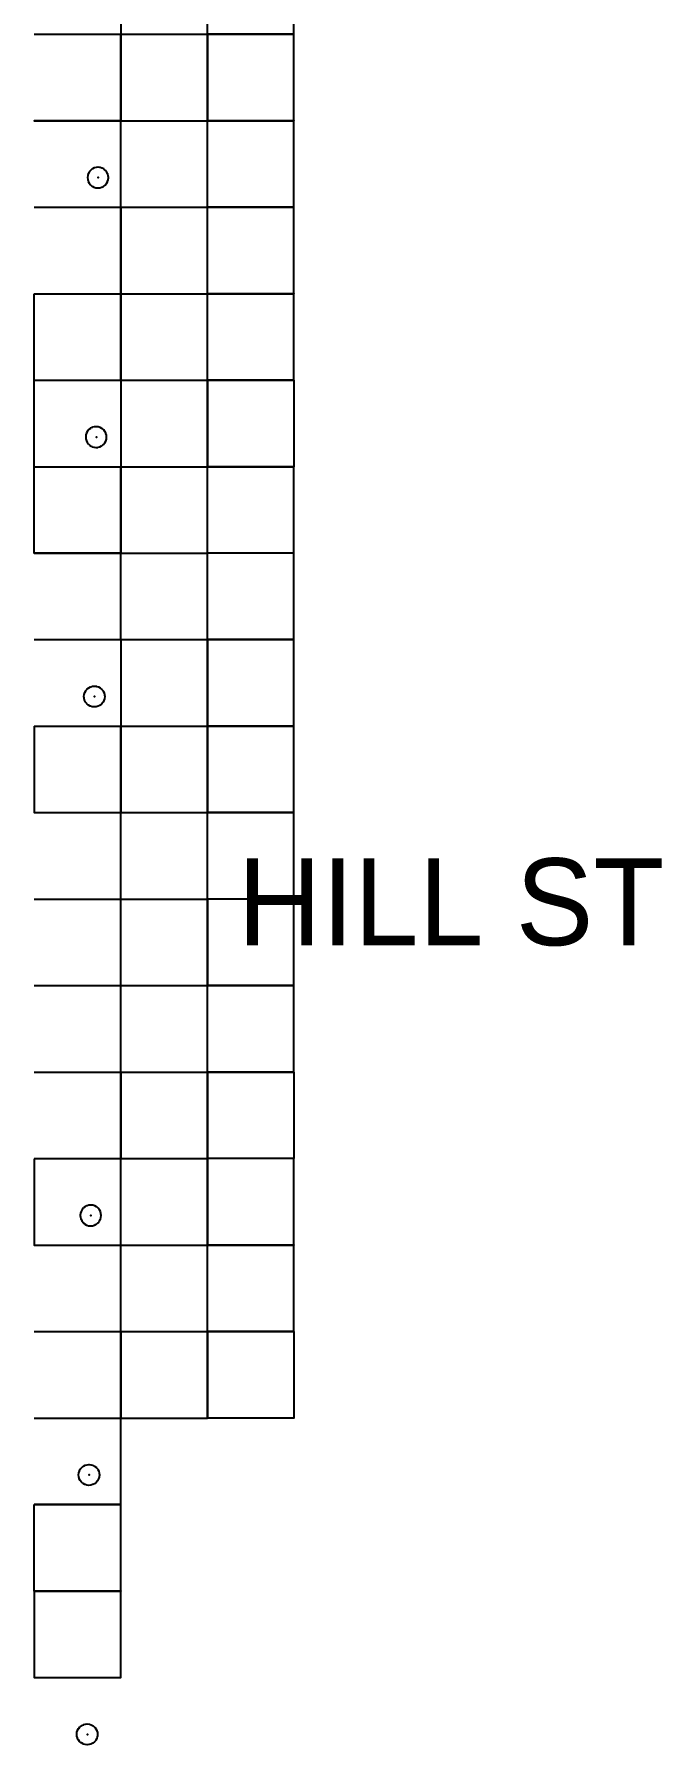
# Model space of a CAD drawing. Header units: metres. Extents: x 0 to 398, y -24 to 612.
# Drawn here: x 333 to 398.2, y 218 to 396 of the extents above; entities that cross this region are included whole.
import ezdxf

# ---------------------------------------------------------------- set-up
doc = ezdxf.new("R2010")
doc.units = ezdxf.units.M
for name, color, linetype in [('LAYER_01_CUT', 7, 'Continuous'), ('LAYER_04_GRID', 7, 'Continuous'), ('LAYER_05_LABELS', 7, 'Continuous')]:
    doc.layers.add(name, color=color, linetype=linetype)

msp = doc.modelspace()

# ---------------------------------------------------------------- linework, layer by layer
at = {"layer": 'LAYER_01_CUT'}
for points in [[(360, 387.01), (360, 396), (360, 396.01), (360, 405), (360, 405.01), (360, 414), (359.99, 414), (351, 414), (351, 422.99), (351, 423), (351, 431.99), (351, 432), (351, 440.99), (351, 441), (351, 449.99), (351, 450), (351, 458.99), (351, 459), (359.99, 459), (360, 459), (351.01, 459)], [(350.99, 396), (351, 396), (351, 404.99), (351, 405), (351, 413.99)], [(342, 404.99), (342, 396), (342, 396.01)], [(333, 396), (341.99, 396)], [(333, 396), (333.01, 396)], [(333.01, 396), (342, 396)], [(341.99, 396), (342, 396)], [(342.01, 396), (342, 396)], [(342, 395.99), (342, 396)], [(342, 387.01), (342, 396)], [(342, 396), (350.99, 396)], [(342, 395.99), (342, 387), (350.99, 387)], [(342.01, 396), (351, 396)], [(351, 396), (351, 396.01)], [(351, 395.99), (351, 396)], [(351, 387.01), (351, 396)], [(351, 396), (359.99, 396)], [(351, 396), (351.01, 396)], [(351, 395.99), (351, 387)], [(360, 396), (351.01, 396)], [(360, 396), (359.99, 396)], [(341.99, 387), (333, 387), (333.01, 387)], [(333.01, 387), (342, 387)], [(341.99, 387), (342, 387)], [(341.99, 378), (342, 378), (342, 386.99)], [(342, 387.01), (342, 387)], [(342.01, 387), (342, 387)], [(342, 386.99), (342, 387)], [(342, 378.01), (342, 387)], [(342.01, 387), (351, 387)], [(351, 387), (350.99, 387)], [(351, 387.01), (351, 387)], [(360, 315.01), (360, 324), (360, 324.01), (360, 333), (360, 333.01), (360, 342), (359.99, 342), (351, 342), (351, 350.99), (351, 351), (351, 359.99), (351, 360), (351, 368.99), (351, 369), (351, 377.99), (351, 378), (351, 386.99), (351, 387), (359.99, 387), (360, 387), (351.01, 387)], [(351, 378.01), (351, 387)], [(351, 387), (351.01, 387)], [(360, 387.01), (360, 387)], [(360, 378.01), (360, 387)], [(338.61, 380.69), (338.61, 380.69), (338.7, 380.51), (338.71, 380.5), (338.71, 380.49), (338.84, 380.33), (338.84, 380.33), (339, 380.2), (339.01, 380.19), (339.02, 380.18), (339.2, 380.09), (339.2, 380.08), (339.21, 380.08), (339.4, 380.02), (339.41, 380.02), (339.42, 380.02), (339.61, 380), (339.62, 380), (339.62, 380), (339.8, 380.01), (339.81, 380.01), (339.82, 380.02), (340, 380.07), (340.01, 380.07), (340.02, 380.07), (340.2, 380.16), (340.2, 380.17), (340.21, 380.17), (340.37, 380.3), (340.38, 380.3), (340.51, 380.46), (340.52, 380.47), (340.52, 380.48), (340.62, 380.65), (340.62, 380.66), (340.63, 380.67), (340.68, 380.86), (340.69, 380.87), (340.69, 380.87), (340.71, 381.07), (340.71, 381.07), (340.71, 381.08), (340.69, 381.26), (340.69, 381.27), (340.69, 381.28), (340.64, 381.46), (340.64, 381.47), (340.63, 381.48), (340.54, 381.65), (340.54, 381.66), (340.53, 381.67), (340.41, 381.83), (340.4, 381.83), (340.25, 381.96), (340.23, 381.98), (340.23, 381.98), (340.05, 382.08), (340.04, 382.08), (340.03, 382.08), (339.85, 382.14), (339.84, 382.14), (339.83, 382.14), (339.64, 382.16), (339.63, 382.16), (339.62, 382.16), (339.44, 382.15), (339.44, 382.15), (339.43, 382.15), (339.24, 382.1), (339.24, 382.09), (339.23, 382.09), (339.05, 382), (339.04, 382), (339.04, 381.99), (338.88, 381.87), (338.87, 381.86), (338.74, 381.7), (338.73, 381.69), (338.72, 381.68), (338.63, 381.51), (338.62, 381.5), (338.62, 381.49), (338.56, 381.3), (338.56, 381.3), (338.56, 381.29), (338.54, 381.1), (338.54, 381.09), (338.54, 381.08), (338.56, 380.9), (338.56, 380.89), (338.56, 380.89), (338.61, 380.7), (338.61, 380.69)], [(333, 378), (341.99, 378)], [(333, 378), (333.01, 378)], [(333.01, 378), (342, 378)], [(342, 378), (342, 378.01)], [(342.01, 378), (342, 378)], [(342, 369.01), (342, 378)], [(342, 378), (342, 377.99)], [(342, 378), (350.99, 378)], [(342, 377.99), (342, 369), (350.99, 369)], [(342.01, 378), (351, 378)], [(351, 378), (350.99, 378)], [(351, 378), (351, 378.01)], [(351, 369.01), (351, 378)], [(351, 378), (359.99, 378)], [(351, 378), (351.01, 378)], [(360, 378), (351.01, 378)], [(360, 378.01), (360, 378), (359.99, 378)], [(360, 369.01), (360, 378)], [(333, 369), (341.99, 369)], [(333, 369), (333.01, 369)], [(341.99, 342), (333, 342), (333, 350.99), (333, 351), (333, 359.99), (333, 360), (333, 368.99)], [(333.01, 369), (342, 369)], [(341.99, 369), (342, 369)], [(342, 369.01), (342, 369)], [(342.01, 369), (342, 369)], [(342, 368.99), (342, 369)], [(342, 360.01), (342, 369)], [(342, 368.99), (342, 360), (342, 360.01)], [(342.01, 369), (351, 369)], [(351, 369), (350.99, 369)], [(351, 369.01), (351, 369)], [(351, 360.01), (351, 369)], [(351, 369), (359.99, 369)], [(351, 369), (351.01, 369)], [(360, 369), (351.01, 369)], [(360, 369.01), (360, 369), (359.99, 369)], [(360, 360.01), (360, 369)], [(333, 360), (341.99, 360)], [(333, 360), (333.01, 360)], [(333.01, 360), (342, 360)], [(341.99, 360), (342, 360)], [(342.01, 360), (342, 360)], [(342, 360), (342, 359.99)], [(342, 360), (342, 351.01)], [(342, 360), (350.99, 360)], [(342, 359.99), (342, 351), (342, 351.01)], [(342.01, 360), (351, 360)], [(351, 360), (350.99, 360)], [(351, 360), (351, 360.01)], [(351, 360), (351, 351.01)], [(351, 360), (359.99, 360)], [(351, 360), (351.01, 360)], [(360, 360), (351.01, 360)], [(360, 360.01), (360, 360), (360, 351.01), (360, 351), (359.99, 351)], [(360, 360), (359.99, 360)], [(340.35, 354.66), (340.35, 354.67), (340.22, 354.83), (340.22, 354.83), (340.06, 354.96), (340.05, 354.98), (340.04, 354.98), (339.86, 355.08), (339.86, 355.08), (339.85, 355.08), (339.66, 355.14), (339.65, 355.14), (339.64, 355.14), (339.45, 355.16), (339.44, 355.16), (339.44, 355.16), (339.26, 355.15), (339.25, 355.15), (339.24, 355.15), (339.06, 355.1), (339.05, 355.09), (339.04, 355.09), (338.86, 355), (338.86, 355), (338.85, 354.99), (338.69, 354.87), (338.68, 354.86), (338.55, 354.71), (338.54, 354.69), (338.54, 354.68), (338.44, 354.51), (338.44, 354.5), (338.43, 354.49), (338.38, 354.3), (338.37, 354.3), (338.37, 354.29), (338.35, 354.1), (338.35, 354.09), (338.35, 354.08), (338.37, 353.9), (338.37, 353.89), (338.37, 353.89), (338.42, 353.7), (338.42, 353.69), (338.43, 353.69), (338.52, 353.51), (338.52, 353.5), (338.53, 353.49), (338.65, 353.34), (338.66, 353.33), (338.81, 353.2), (338.83, 353.19), (338.83, 353.18), (339.01, 353.09), (339.02, 353.08), (339.03, 353.08), (339.21, 353.02), (339.22, 353.02), (339.23, 353.02), (339.42, 353), (339.43, 353), (339.44, 353), (339.62, 353.01), (339.62, 353.01), (339.63, 353.02), (339.82, 353.07), (339.82, 353.07), (339.83, 353.07), (340.01, 353.16), (340.02, 353.17), (340.02, 353.17), (340.18, 353.3), (340.19, 353.3), (340.32, 353.46), (340.33, 353.47), (340.34, 353.48), (340.43, 353.66), (340.44, 353.66), (340.44, 353.67), (340.5, 353.86), (340.5, 353.87), (340.5, 353.88), (340.52, 354.07), (340.52, 354.07), (340.52, 354.08), (340.5, 354.26), (340.5, 354.27), (340.5, 354.28), (340.45, 354.46), (340.45, 354.47), (340.45, 354.48), (340.36, 354.65), (340.35, 354.66)], [(333, 351), (341.99, 351)], [(333, 351), (333.01, 351)], [(333.01, 351), (342, 351)], [(341.99, 351), (342, 351)], [(342.01, 351), (342, 351)], [(342, 342.01), (342, 351)], [(342, 351), (342, 350.99)], [(342, 351), (350.99, 351)], [(342, 350.99), (342, 342), (350.99, 342)], [(342.01, 351), (351, 351)], [(351, 351), (350.99, 351)], [(351, 351), (351, 351.01)], [(351, 342.01), (351, 351)], [(351, 351), (359.99, 351)], [(351, 351), (351.01, 351)], [(360, 351), (351.01, 351)], [(360, 342.01), (360, 351)], [(333, 342), (333.01, 342)], [(333.01, 342), (342, 342)], [(341.99, 342), (342, 342)], [(341.99, 333), (342, 333), (342, 341.99)], [(342, 342.01), (342, 342)], [(342.01, 342), (342, 342)], [(342, 341.99), (342, 342)], [(342, 333.01), (342, 342)], [(342.01, 342), (351, 342)], [(351, 342), (350.99, 342)], [(350.99, 324), (351, 324), (351, 332.99), (351, 333), (351, 341.99)], [(351, 342.01), (351, 342)], [(351, 341.99), (351, 342)], [(351, 333.01), (351, 342)], [(351, 342), (351.01, 342)], [(360, 342), (351.01, 342)], [(360, 342.01), (360, 342)], [(333, 333), (341.99, 333)], [(333, 333), (333.01, 333)], [(333.01, 333), (342, 333)], [(342, 333), (342, 333.01)], [(342.01, 333), (342, 333)], [(342, 333), (342, 332.99)], [(342, 333), (342, 324.01)], [(342, 333), (350.99, 333)], [(342, 332.99), (342, 324), (342, 324.01)], [(342.01, 333), (351, 333)], [(351, 333), (350.99, 333)], [(351, 333), (351, 333.01)], [(351, 333), (351, 324.01)], [(351, 333), (359.99, 333)], [(351, 333), (351.01, 333)], [(360, 333), (351.01, 333)], [(360, 333), (359.99, 333)], [(339.67, 328.08), (339.68, 328.08), (339.85, 327.98), (339.86, 327.98), (339.87, 327.97), (340.03, 327.83), (340.04, 327.83), (340.16, 327.67), (340.17, 327.66), (340.17, 327.65), (340.26, 327.48), (340.26, 327.47), (340.26, 327.46), (340.32, 327.28), (340.32, 327.27), (340.32, 327.26), (340.33, 327.08), (340.33, 327.07), (340.33, 327.07), (340.31, 326.88), (340.31, 326.87), (340.31, 326.86), (340.25, 326.67), (340.25, 326.66), (340.25, 326.66), (340.15, 326.48), (340.14, 326.47), (340.13, 326.46), (340, 326.3), (340, 326.3), (339.84, 326.17), (339.83, 326.17), (339.82, 326.16), (339.64, 326.07), (339.64, 326.07), (339.63, 326.07), (339.45, 326.02), (339.44, 326.01), (339.43, 326.01), (339.25, 326), (339.24, 326), (339.23, 326), (339.04, 326.02), (339.04, 326.02), (339.03, 326.02), (338.84, 326.08), (338.83, 326.08), (338.82, 326.09), (338.65, 326.18), (338.64, 326.19), (338.63, 326.2), (338.47, 326.33), (338.46, 326.34), (338.34, 326.5), (338.33, 326.5), (338.33, 326.51), (338.24, 326.69), (338.24, 326.7), (338.24, 326.7), (338.18, 326.89), (338.18, 326.89), (338.18, 326.9), (338.17, 327.08), (338.17, 327.09), (338.17, 327.1), (338.19, 327.29), (338.19, 327.3), (338.19, 327.3), (338.25, 327.49), (338.25, 327.5), (338.25, 327.51), (338.35, 327.69), (338.36, 327.69), (338.37, 327.71), (338.5, 327.86), (338.5, 327.87), (338.66, 327.99), (338.67, 328), (338.68, 328), (338.86, 328.09), (338.86, 328.09), (338.87, 328.1), (339.05, 328.15), (339.06, 328.15), (339.07, 328.15), (339.25, 328.17), (339.26, 328.17), (339.27, 328.16), (339.46, 328.15), (339.46, 328.14), (339.47, 328.14), (339.66, 328.08), (339.67, 328.08)], [(333, 324), (341.99, 324)], [(333, 324), (333.01, 324)], [(333, 323.99), (333, 315), (341.99, 315)], [(333.01, 324), (342, 324)], [(341.99, 324), (342, 324)], [(342.01, 324), (342, 324)], [(342, 323.99), (342, 324)], [(342, 315.01), (342, 324)], [(342, 324), (350.99, 324)], [(342, 323.99), (342, 315)], [(342.01, 324), (351, 324)], [(351, 324), (351, 324.01)], [(351, 323.99), (351, 324)], [(351, 315.01), (351, 324)], [(351, 324), (359.99, 324)], [(351, 324), (351.01, 324)], [(351, 323.99), (351, 315)], [(360, 324), (351.01, 324)], [(360, 324), (359.99, 324)], [(333, 315), (333.01, 315)], [(333.01, 315), (342, 315)], [(341.99, 315), (342, 315)], [(342, 315.01), (342, 315)], [(342, 243.01), (342, 252), (342, 260.99), (342, 261), (342, 269.99), (342, 270), (342, 278.99), (342, 279), (342, 287.99), (342, 288), (342, 296.99), (342, 297), (342, 305.99), (342, 306), (342, 314.99), (342, 315), (350.99, 315), (351, 315), (359.99, 315), (360, 315), (351.01, 315)], [(342.01, 315), (342, 315)], [(342, 306.01), (342, 315)], [(342.01, 315), (351, 315)], [(351, 315.01), (351, 315)], [(351, 314.99), (351, 315)], [(351, 306.01), (351, 315)], [(351, 315), (351.01, 315)], [(360, 306.01), (360, 306), (359.99, 306), (351, 306), (351, 314.99)], [(360, 315.01), (360, 315)], [(360, 306.01), (360, 315)], [(333, 306), (341.99, 306)], [(333, 306), (333.01, 306)], [(333.01, 306), (342, 306)], [(341.99, 306), (342, 306)], [(342, 306), (342, 306.01)], [(342.01, 306), (342, 306)], [(342, 297.01), (342, 306)], [(342, 306), (350.99, 306)], [(342.01, 306), (351, 306)], [(351, 306), (350.99, 306)], [(351, 306), (351, 306.01)], [(351, 297.01), (351, 306)], [(351, 306), (351, 305.99)], [(351, 306), (351.01, 306)], [(351, 305.99), (351, 297), (359.99, 297), (360, 297), (351.01, 297)], [(360, 306), (351.01, 306)], [(360, 297.01), (360, 306)], [(333, 297), (341.99, 297)], [(333, 297), (333.01, 297)], [(333.01, 297), (342, 297)], [(341.99, 297), (342, 297)], [(342, 297.01), (342, 297)], [(342.01, 297), (342, 297)], [(342, 288.01), (342, 297)], [(342, 297), (350.99, 297)], [(342.01, 297), (351, 297)], [(351, 297), (350.99, 297)], [(351, 297.01), (351, 297)], [(351, 296.99), (351, 297)], [(351, 288.01), (351, 297)], [(351, 297), (351.01, 297)], [(360, 288.01), (360, 288), (360, 279.01), (360, 279), (359.99, 279), (351, 279), (351, 287.99), (351, 288), (351, 296.99)], [(360, 297.01), (360, 297)], [(360, 288.01), (360, 297)], [(333, 288), (341.99, 288)], [(333, 288), (333.01, 288)], [(333.01, 288), (342, 288)], [(341.99, 288), (342, 288)], [(342, 288), (342, 288.01)], [(342.01, 288), (342, 288)], [(342, 288), (342, 279.01)], [(342, 288), (350.99, 288)], [(342.01, 288), (351, 288)], [(351, 288), (350.99, 288)], [(351, 288), (351, 288.01)], [(351, 288), (351, 279.01)], [(351, 288), (359.99, 288)], [(351, 288), (351.01, 288)], [(360, 288), (351.01, 288)], [(360, 288), (359.99, 288)], [(333, 279), (341.99, 279)], [(333, 279), (333.01, 279)], [(333, 278.99), (333, 270), (341.99, 270)], [(333.01, 279), (342, 279)], [(341.99, 279), (342, 279)], [(342, 279), (342, 279.01)], [(342.01, 279), (342, 279)], [(342, 270.01), (342, 279)], [(342, 279), (350.99, 279)], [(342.01, 279), (351, 279)], [(351, 279), (350.99, 279)], [(351, 279), (351, 279.01)], [(351, 270.01), (351, 279)], [(351, 279), (351, 278.99)], [(351, 279), (351.01, 279)], [(351, 278.99), (351, 270), (359.99, 270), (360, 270), (351.01, 270)], [(360, 279), (351.01, 279)], [(360, 270.01), (360, 279)], [(339.94, 273.26), (339.94, 273.27), (339.94, 273.28), (339.89, 273.46), (339.89, 273.47), (339.89, 273.48), (339.8, 273.66), (339.79, 273.66), (339.79, 273.67), (339.66, 273.83), (339.66, 273.84), (339.5, 273.97), (339.49, 273.98), (339.48, 273.98), (339.3, 274.08), (339.3, 274.08), (339.29, 274.09), (339.1, 274.14), (339.09, 274.15), (339.08, 274.15), (338.89, 274.17), (338.88, 274.17), (338.88, 274.17), (338.7, 274.15), (338.69, 274.15), (338.68, 274.15), (338.5, 274.1), (338.49, 274.1), (338.48, 274.09), (338.3, 274), (338.3, 274), (338.29, 273.99), (338.13, 273.87), (338.12, 273.86), (337.99, 273.71), (337.98, 273.69), (337.98, 273.69), (337.88, 273.51), (337.88, 273.5), (337.87, 273.49), (337.82, 273.31), (337.81, 273.3), (337.81, 273.29), (337.79, 273.1), (337.79, 273.09), (337.79, 273.08), (337.81, 272.9), (337.81, 272.9), (337.81, 272.89), (337.86, 272.7), (337.86, 272.7), (337.87, 272.69), (337.96, 272.51), (337.96, 272.5), (337.97, 272.5), (338.09, 272.34), (338.1, 272.33), (338.25, 272.2), (338.27, 272.19), (338.27, 272.18), (338.45, 272.09), (338.46, 272.08), (338.47, 272.08), (338.65, 272.02), (338.66, 272.02), (338.67, 272.02), (338.86, 272), (338.87, 272), (338.88, 272), (339.06, 272.02), (339.06, 272.02), (339.07, 272.02), (339.26, 272.07), (339.26, 272.07), (339.27, 272.07), (339.45, 272.16), (339.46, 272.17), (339.46, 272.17), (339.62, 272.3), (339.63, 272.3), (339.76, 272.46), (339.77, 272.47), (339.78, 272.48), (339.87, 272.66), (339.88, 272.66), (339.88, 272.67), (339.94, 272.86), (339.94, 272.87), (339.94, 272.88), (339.96, 273.07), (339.96, 273.08), (339.96, 273.08), (339.94, 273.26)], [(333, 270), (333.01, 270)], [(333.01, 270), (342, 270)], [(341.99, 270), (342, 270)], [(342, 270.01), (342, 270)], [(342.01, 270), (342, 270)], [(342, 261.01), (342, 270)], [(342, 270), (350.99, 270)], [(342.01, 270), (351, 270)], [(351, 270), (350.99, 270)], [(351, 270.01), (351, 270)], [(351, 269.99), (351, 270)], [(351, 261.01), (351, 270)], [(351, 270), (351.01, 270)], [(360, 261.01), (360, 261), (360, 252.01), (360, 252), (351.01, 252), (351, 252), (351, 260.99), (351, 261), (351, 269.99)], [(360, 270.01), (360, 270)], [(360, 261.01), (360, 270)], [(333, 261), (341.99, 261)], [(333, 261), (333.01, 261)], [(333.01, 261), (342, 261)], [(341.99, 261), (342, 261)], [(342, 261), (342, 261.01)], [(342.01, 261), (342, 261)], [(342, 261), (342, 252.01)], [(342, 261), (350.99, 261)], [(342.01, 261), (351, 261)], [(351, 261), (350.99, 261)], [(351, 261), (351, 261.01)], [(351, 261), (351, 252.01)], [(351, 261), (359.99, 261)], [(351, 261), (351.01, 261)], [(360, 261), (351.01, 261)], [(360, 261), (359.99, 261)], [(333, 252), (341.99, 252)], [(333, 252), (333.01, 252)], [(333.01, 252), (342, 252)], [(341.99, 252), (342, 252)], [(342, 252), (342, 252.01)], [(342.01, 252), (342, 252)], [(342.01, 252), (351, 252)], [(351, 252), (351, 252.01)], [(339.69, 245.66), (339.59, 245.48), (339.59, 245.47), (339.57, 245.46), (339.44, 245.3), (339.44, 245.3), (339.28, 245.17), (339.27, 245.17), (339.26, 245.16), (339.09, 245.08), (339.08, 245.07), (339.07, 245.07), (338.89, 245.02), (338.88, 245.02), (338.87, 245.02), (338.69, 245), (338.68, 245), (338.68, 245), (338.48, 245.02), (338.48, 245.02), (338.47, 245.02), (338.28, 245.08), (338.27, 245.08), (338.26, 245.09), (338.09, 245.18), (338.08, 245.19), (338.07, 245.2), (337.91, 245.33), (337.91, 245.34), (337.78, 245.5), (337.78, 245.5), (337.77, 245.51), (337.68, 245.69), (337.68, 245.7), (337.68, 245.71), (337.63, 245.89), (337.62, 245.9), (337.62, 245.9), (337.61, 246.08), (337.61, 246.09), (337.61, 246.1), (337.63, 246.29), (337.63, 246.3), (337.63, 246.31), (337.69, 246.49), (337.69, 246.5), (337.7, 246.51), (337.79, 246.69), (337.8, 246.69), (337.81, 246.71), (337.94, 246.86), (337.94, 246.87), (338.1, 246.99), (338.11, 247), (338.12, 247), (338.3, 247.09), (338.3, 247.1), (338.31, 247.1), (338.5, 247.15), (338.5, 247.15), (338.51, 247.15), (338.69, 247.17), (338.7, 247.17), (338.71, 247.17), (338.9, 247.15), (338.91, 247.15), (338.91, 247.14), (339.1, 247.09), (339.11, 247.08), (339.12, 247.08), (339.29, 246.98), (339.3, 246.98), (339.31, 246.97), (339.47, 246.84), (339.48, 246.83), (339.6, 246.67), (339.61, 246.66), (339.61, 246.66), (339.7, 246.48), (339.7, 246.47), (339.71, 246.46), (339.76, 246.28), (339.76, 246.27), (339.76, 246.26), (339.77, 246.08), (339.77, 246.08), (339.77, 246.07), (339.75, 245.88), (339.75, 245.87), (339.75, 245.86), (339.69, 245.67), (339.69, 245.67), (339.69, 245.66)], [(333, 243), (341.99, 243), (342, 243), (333.01, 243)], [(333, 243), (333.01, 243)], [(342, 234.01), (342, 234), (341.99, 234), (333, 234), (333, 242.99)], [(342, 243.01), (342, 243)], [(342, 234.01), (342, 243)], [(333, 234), (333.01, 234)], [(333, 233.99), (333, 225), (333.01, 225), (342, 225), (342, 225.01)], [(333.01, 234), (342, 234)], [(342, 225.01), (342, 234)], [(337.62, 219.71), (337.75, 219.86), (337.76, 219.87), (337.92, 219.99), (337.92, 220), (337.93, 220), (338.11, 220.09), (338.12, 220.1), (338.13, 220.1), (338.31, 220.15), (338.32, 220.15), (338.32, 220.15), (338.5, 220.17), (338.51, 220.17), (338.52, 220.17), (338.71, 220.15), (338.72, 220.15), (338.73, 220.14), (338.91, 220.09), (338.92, 220.08), (338.93, 220.08), (339.11, 219.98), (339.11, 219.98), (339.13, 219.97), (339.28, 219.84), (339.29, 219.83), (339.41, 219.67), (339.42, 219.66), (339.42, 219.66), (339.51, 219.48), (339.52, 219.47), (339.52, 219.46), (339.57, 219.28), (339.57, 219.27), (339.57, 219.26), (339.59, 219.08), (339.59, 219.08), (339.59, 219.07), (339.57, 218.88), (339.57, 218.87), (339.56, 218.86), (339.51, 218.67), (339.5, 218.67), (339.5, 218.66), (339.4, 218.48), (339.4, 218.47), (339.39, 218.46), (339.26, 218.31), (339.25, 218.3), (339.09, 218.17), (339.08, 218.17), (339.08, 218.16), (338.9, 218.08), (338.89, 218.07), (338.88, 218.07), (338.7, 218.02), (338.69, 218.02), (338.68, 218.02), (338.5, 218), (338.5, 218), (338.49, 218), (338.3, 218.02), (338.29, 218.02), (338.28, 218.02), (338.09, 218.08), (338.09, 218.09), (338.08, 218.09), (337.9, 218.19), (337.89, 218.19), (337.88, 218.2), (337.72, 218.33), (337.72, 218.34), (337.59, 218.5), (337.59, 218.51), (337.58, 218.51), (337.5, 218.69), (337.49, 218.7), (337.49, 218.71), (337.44, 218.89), (337.44, 218.9), (337.44, 218.91), (337.42, 219.08), (337.42, 219.09), (337.42, 219.1), (337.44, 219.29), (337.44, 219.3), (337.44, 219.31), (337.5, 219.49), (337.5, 219.5), (337.51, 219.51), (337.6, 219.69), (337.61, 219.7), (337.62, 219.71)]]:
    msp.add_lwpolyline(points, dxfattribs=at)
at = {"layer": 'LAYER_04_GRID'}
for p in [(339.65, 381.08), (339.46, 354.08), (339.28, 327.08), (338.9, 273.08), (338.72, 246.08), (338.53, 219.08)]:
    msp.add_point(p, dxfattribs=at)

# ---------------------------------------------------------------- texts
at = {"layer": 'LAYER_05_LABELS'}
msp.add_text('HILL ST', height=9.045, dxfattribs=at).set_placement((354.14, 301.2))

doc.saveas('drawing.dxf')
